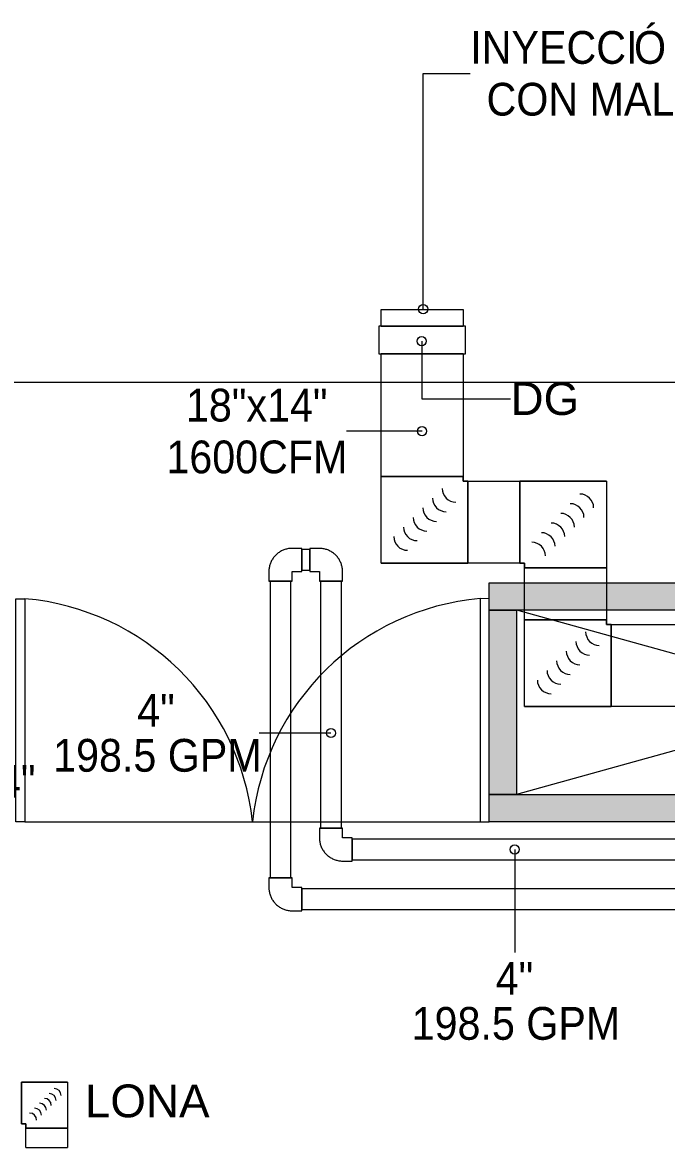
# Model space of a CAD drawing. Header units: metres. Extents: x 31.9 to 125.9, y -29 to 44.
# Drawn here: x 101.84 to 105.38, y -16.13 to -9.95 of the extents above; entities that cross this region are included whole.
import ezdxf

# ---------------------------------------------------------------- set-up
doc = ezdxf.new("R2010")
doc.units = ezdxf.units.M
for name, color, linetype, lineweight in [('A-GENM', 7, 'Continuous', 18), ('ARQ', 8, 'Continuous', 0), ('G-ANNO-TEXT', 7, 'Continuous', 9), ('M-HVAC-DUCT', 7, 'Continuous', 18), ('M-HVAC-DUCT-IDEN', 7, 'Continuous', 9), ('P-PIPE', 7, 'Continuous', 18), ('P-PIPE-IDEN', 7, 'Continuous', 9)]:
    doc.layers.add(name, color=color, linetype=linetype, lineweight=lineweight)
doc.styles.add('SansSerif', font='SANSS__.TTF', dxfattribs={"width": 0.9, "height": 0.18})
doc.styles.add('SansSerif_2', font='SANSS__.TTF', dxfattribs={"height": 0.18})

# ---------------------------------------------------------------- blocks, each defined once
blk = doc.blocks.new('Est etapa 3 torre')
at = {"layer": 'ARQ'}
blk.add_line((1113.6705, -6003.6738), (1145.3332, -6003.6738), dxfattribs=at)
blk = doc.blocks.new('P6-7-8')
at = {"layer": 'ARQ', "ltscale": 0.03}
h = blk.add_hatch(color=256, dxfattribs=at)
h.dxf.hatch_style = 1
h.paths.add_polyline_path([(143.989, -2853.8549), (140.3375, -2853.855), (140.3375, -2854.005), (143.989, -2854.0049)])
h.paths.add_polyline_path([(138.6866, -2855.3571), (138.6866, -2855.2071), (139.2504, -2855.2067), (139.2504, -2855.3568)])
h.paths.add_polyline_path([(140.0504, -2855.3573), (140.0504, -2855.2073), (140.7044, -2855.207), (140.7044, -2855.357)])
h.paths.add_polyline_path([(142.1381, -2855.3576), (142.1381, -2855.2075), (141.5044, -2855.207), (141.5044, -2855.357)])
h.paths.add_polyline_path([(142.2882, -2856.369), (142.1381, -2856.369), (142.1381, -2855.044), (142.2881, -2855.044)])
h.paths.add_polyline_path([(135.0455, -2856.369), (142.2882, -2856.369), (142.2882, -2856.519), (135.0455, -2856.519)])
h.paths.add_polyline_path([(140.639, -2856.3689), (140.4889, -2856.3689), (140.4889, -2855.3571), (140.6389, -2855.3571)])
h.paths.add_polyline_path([(138.9898, -2856.3688), (138.8398, -2856.3688), (138.8397, -2855.357), (138.9897, -2855.357)])
h.paths.add_polyline_path([(135.0457, -2856.369), (135.0455, -2855.3568), (135.1956, -2855.3568), (135.1957, -2856.369)])
h.paths.add_polyline_path([(135.0455, -2855.3571), (135.0455, -2855.207), (137.3866, -2855.2067), (137.3866, -2855.3568)])
at = {"layer": 'ARQ'}
for p, q in [((135.1951, -2855.3558), (138.8403, -2856.3687)), ((138.8398, -2855.3565, 2415.091), (135.1957, -2856.3685, 2415.091))]:
    blk.add_line(p, q, dxfattribs=at)
at = {"layer": 'ARQ', "ltscale": 30}
blk.add_line((132.4969, -2856.5199), (134.9948, -2856.5199), dxfattribs=at)
at = {"layer": 'ARQ'}
for points in [[(135.0455, -2855.3571), (135.0455, -2855.207), (137.3866, -2855.2067), (137.3866, -2855.3568)], [(132.4969, -2856.5199), (132.4462, -2856.519), (132.4462, -2855.2942), (132.4969, -2855.2951)], [(134.9948, -2856.5199), (135.0455, -2856.519), (135.0455, -2855.2936), (134.9948, -2855.2945)], [(135.0457, -2856.369), (135.0455, -2855.3568), (135.1956, -2855.3568), (135.1957, -2856.369)], [(135.0455, -2856.369), (142.2882, -2856.369), (142.2882, -2856.519), (135.0455, -2856.519)]]:
    blk.add_lwpolyline(points, close=True, dxfattribs=at)
for centre, radius, start, end in [((132.3763, -2856.6664), 1.3774, 6.14221, 84.97734), ((135.1153, -2856.6656), 1.3773, 95.02115, 173.88903)]:
    blk.add_arc(centre, radius, start, end, dxfattribs=at)
blk.add_blockref('Est etapa 3 torre', (-994.1638, 3149.5683), dxfattribs=at)
blk = doc.blocks.new('Elbow - PVC - AC PVC _80_-2699791-NIVEL 08')
at = {"layer": 'P-PIPE', "color": 1, "true_color": 0xff0000}
for p, q in [((-0.0643, 0.0635), (-0.1167, 0.0635)), ((-0.1167, 0.0635), (-0.1167, -0.0635)), ((-0.1167, 0.0635), (-0.1167, -0.0635)), ((-0.0635, 0.1167), (-0.0635, 0.0643)), ((0.0635, 0.1167), (-0.0635, 0.1167)), ((0.0635, 0.1167), (-0.0635, 0.1167)), ((0.0635, 0.0643), (0.0635, 0.1167)), ((-0.1167, -0.0635), (-0.0643, -0.0635))]:
    blk.add_line(p, q, dxfattribs=at)
at = {"layer": 'P-PIPE', "color": 1, "true_color": 0xff0000, "flags": 128}
for points in [[(-0.0643, -0.0635), (-0.0592, -0.0634), (-0.0541, -0.0631), (-0.049, -0.0626), (-0.0439, -0.0619), (-0.0389, -0.061), (-0.0339, -0.0598), (-0.029, -0.0585), (-0.0241, -0.057), (-0.0193, -0.0553), (-0.0145, -0.0534), (-0.0099, -0.0513), (-0.0053, -0.0491), (-0.0008, -0.0466), (0.0036, -0.044), (0.0079, -0.0412), (0.012, -0.0382), (0.0161, -0.0351), (0.02, -0.0318), (0.0237, -0.0283), (0.0274, -0.0247), (0.0309, -0.021), (0.0342, -0.0171), (0.0374, -0.0131), (0.0404, -0.009), (0.0432, -0.0048), (0.0459, -0.0004), (0.0484, 0.0041), (0.0507, 0.0086), (0.0529, 0.0133), (0.0548, 0.018), (0.0566, 0.0228), (0.0581, 0.0277), (0.0595, 0.0326), (0.0607, 0.0376), (0.0616, 0.0426), (0.0624, 0.0476), (0.063, 0.0527), (0.0633, 0.0578), (0.0635, 0.0629), (0.0635, 0.0643)], [(-0.0635, 0.0643), (-0.0635, 0.0643), (-0.0635, 0.0642), (-0.0635, 0.0642), (-0.0635, 0.0642), (-0.0635, 0.0641), (-0.0635, 0.0641), (-0.0635, 0.0641), (-0.0635, 0.064), (-0.0636, 0.064), (-0.0636, 0.064), (-0.0636, 0.064), (-0.0636, 0.0639), (-0.0636, 0.0639), (-0.0636, 0.0639), (-0.0636, 0.0638), (-0.0637, 0.0638), (-0.0637, 0.0638), (-0.0637, 0.0638), (-0.0637, 0.0637), (-0.0637, 0.0637), (-0.0638, 0.0637), (-0.0638, 0.0637), (-0.0638, 0.0637), (-0.0638, 0.0636), (-0.0639, 0.0636), (-0.0639, 0.0636), (-0.0639, 0.0636), (-0.0639, 0.0636), (-0.064, 0.0636), (-0.064, 0.0636), (-0.064, 0.0635), (-0.0641, 0.0635), (-0.0641, 0.0635), (-0.0641, 0.0635), (-0.0642, 0.0635), (-0.0642, 0.0635), (-0.0642, 0.0635), (-0.0643, 0.0635), (-0.0643, 0.0635), (-0.0643, 0.0635)]]:
    blk.add_lwpolyline(points, dxfattribs=at)
blk = doc.blocks.new('Elbow - PVC - AC PVC _80_-2700340-NIVEL 08')
at = {"layer": 'P-PIPE', "color": 1, "true_color": 0xff0000}
for p, q in [((-0.0643, 0.0635), (-0.1167, 0.0635)), ((-0.1167, 0.0635), (-0.1167, -0.0635)), ((-0.1167, 0.0635), (-0.1167, -0.0635)), ((-0.0635, 0.1167), (-0.0635, 0.0643)), ((0.0635, 0.1167), (-0.0635, 0.1167)), ((0.0635, 0.1167), (-0.0635, 0.1167)), ((0.0635, 0.0643), (0.0635, 0.1167)), ((-0.1167, -0.0635), (-0.0643, -0.0635))]:
    blk.add_line(p, q, dxfattribs=at)
at = {"layer": 'P-PIPE', "color": 1, "true_color": 0xff0000, "flags": 128}
for points in [[(-0.0643, -0.0635), (-0.0592, -0.0634), (-0.0541, -0.0631), (-0.049, -0.0626), (-0.0439, -0.0619), (-0.0389, -0.061), (-0.0339, -0.0598), (-0.029, -0.0585), (-0.0241, -0.057), (-0.0193, -0.0553), (-0.0145, -0.0534), (-0.0099, -0.0513), (-0.0053, -0.0491), (-0.0008, -0.0466), (0.0036, -0.044), (0.0079, -0.0412), (0.012, -0.0382), (0.0161, -0.0351), (0.02, -0.0318), (0.0237, -0.0283), (0.0274, -0.0247), (0.0309, -0.021), (0.0342, -0.0171), (0.0374, -0.0131), (0.0404, -0.009), (0.0432, -0.0048), (0.0459, -0.0004), (0.0484, 0.0041), (0.0507, 0.0086), (0.0529, 0.0133), (0.0548, 0.018), (0.0566, 0.0228), (0.0581, 0.0277), (0.0595, 0.0326), (0.0607, 0.0376), (0.0616, 0.0426), (0.0624, 0.0476), (0.063, 0.0527), (0.0633, 0.0578), (0.0635, 0.0629), (0.0635, 0.0643)], [(-0.0635, 0.0643), (-0.0635, 0.0643), (-0.0635, 0.0642), (-0.0635, 0.0642), (-0.0635, 0.0642), (-0.0635, 0.0641), (-0.0635, 0.0641), (-0.0635, 0.0641), (-0.0635, 0.064), (-0.0636, 0.064), (-0.0636, 0.064), (-0.0636, 0.064), (-0.0636, 0.0639), (-0.0636, 0.0639), (-0.0636, 0.0639), (-0.0636, 0.0638), (-0.0637, 0.0638), (-0.0637, 0.0638), (-0.0637, 0.0638), (-0.0637, 0.0637), (-0.0637, 0.0637), (-0.0638, 0.0637), (-0.0638, 0.0637), (-0.0638, 0.0637), (-0.0638, 0.0636), (-0.0639, 0.0636), (-0.0639, 0.0636), (-0.0639, 0.0636), (-0.0639, 0.0636), (-0.064, 0.0636), (-0.064, 0.0636), (-0.064, 0.0635), (-0.0641, 0.0635), (-0.0641, 0.0635), (-0.0641, 0.0635), (-0.0642, 0.0635), (-0.0642, 0.0635), (-0.0642, 0.0635), (-0.0643, 0.0635), (-0.0643, 0.0635), (-0.0643, 0.0635)]]:
    blk.add_lwpolyline(points, dxfattribs=at)
blk = doc.blocks.new('Elbow - PVC - AC PVC _80_-2700125-NIVEL 08')
at = {"layer": 'P-PIPE', "color": 11, "true_color": 0xff8080}
for p, q in [((60.3812, -12.8357), (60.3288, -12.8357)), ((60.3812, -12.9627), (60.3812, -12.8357)), ((60.3812, -12.9627), (60.3812, -12.8357)), ((60.201, -12.9635), (60.201, -13.0159)), ((60.328, -13.0159), (60.328, -12.9635)), ((60.3288, -12.9627), (60.3812, -12.9627))]:
    blk.add_line(p, q, dxfattribs=at)
at = {"layer": 'P-PIPE', "color": 11, "true_color": 0xff8080, "flags": 128}
blk.add_lwpolyline([(60.3288, -12.8357), (60.3237, -12.8358), (60.3186, -12.8361), (60.3135, -12.8366), (60.3084, -12.8373), (60.3034, -12.8382), (60.2984, -12.8394), (60.2935, -12.8407), (60.2886, -12.8422), (60.2838, -12.8439), (60.279, -12.8458), (60.2744, -12.8479), (60.2698, -12.8501), (60.2653, -12.8526), (60.2609, -12.8552), (60.2566, -12.858), (60.2525, -12.861), (60.2484, -12.8641), (60.2445, -12.8674), (60.2407, -12.8709), (60.2371, -12.8745), (60.2336, -12.8782), (60.2303, -12.8821), (60.2271, -12.8861), (60.2241, -12.8902), (60.2213, -12.8944), (60.2186, -12.8988), (60.2161, -12.9033), (60.2138, -12.9078), (60.2116, -12.9125), (60.2097, -12.9172), (60.2079, -12.922), (60.2064, -12.9269), (60.205, -12.9318), (60.2038, -12.9368), (60.2029, -12.9418), (60.2021, -12.9468), (60.2015, -12.9519), (60.2012, -12.957), (60.201, -12.9621), (60.201, -12.9635)], dxfattribs=at)
at = {"layer": 'P-PIPE', "color": 11, "true_color": 0xff8080}
for start_param, end_param in [(0, 3.141593), (3.141593, 6.283185)]:
    blk.add_ellipse((60.2645, -13.0159), major_axis=(-0.0635, 0), ratio=0.000005, start_param=start_param, end_param=end_param, dxfattribs=at)
blk = doc.blocks.new('Elbow - PVC - AC PVC _80_-2698112-NIVEL 08')
at = {"layer": 'P-PIPE', "color": 11, "true_color": 0xff8080}
for p, q in [((60.201, -14.6459), (60.201, -14.6983)), ((60.328, -14.6983), (60.328, -14.6459)), ((60.3812, -14.6991), (60.3288, -14.6991)), ((60.3812, -14.8261), (60.3812, -14.6991)), ((60.3812, -14.8261), (60.3812, -14.6991)), ((60.3288, -14.8261), (60.3812, -14.8261))]:
    blk.add_line(p, q, dxfattribs=at)
at = {"layer": 'P-PIPE', "color": 11, "true_color": 0xff8080, "flags": 128}
blk.add_lwpolyline([(60.201, -14.6983), (60.2011, -14.7034), (60.2014, -14.7085), (60.2019, -14.7136), (60.2026, -14.7187), (60.2035, -14.7237), (60.2047, -14.7287), (60.206, -14.7336), (60.2075, -14.7385), (60.2092, -14.7433), (60.2111, -14.7481), (60.2132, -14.7527), (60.2154, -14.7573), (60.2179, -14.7618), (60.2205, -14.7662), (60.2233, -14.7705), (60.2263, -14.7746), (60.2294, -14.7787), (60.2327, -14.7826), (60.2362, -14.7864), (60.2398, -14.79), (60.2435, -14.7935), (60.2474, -14.7968), (60.2514, -14.8), (60.2555, -14.803), (60.2597, -14.8059), (60.2641, -14.8085), (60.2686, -14.811), (60.2731, -14.8133), (60.2778, -14.8155), (60.2825, -14.8174), (60.2873, -14.8192), (60.2921, -14.8207), (60.2971, -14.8221), (60.302, -14.8233), (60.3071, -14.8243), (60.3121, -14.825), (60.3172, -14.8256), (60.3223, -14.8259), (60.3274, -14.8261), (60.3288, -14.8261)], dxfattribs=at)
at = {"layer": 'P-PIPE', "color": 11, "true_color": 0xff8080}
for start_param, end_param in [(3.141593, 6.283185), (0, 3.141593)]:
    blk.add_ellipse((60.2645, -14.6459), major_axis=(-0.0635, 0), ratio=0.000005, start_param=start_param, end_param=end_param, dxfattribs=at)
blk = doc.blocks.new('Rectangular Elbow - Mitered - Single Thickness Vanes - LAMINA-V195-NIVEL 08')
at = {"layer": 'A-GENM', "color": 3, "true_color": 0x00ff00}
for centre in [(59.0223, -15.8407), (59.0223, -15.8407), (58.9684, -15.8946), (58.9684, -15.8946), (58.9953, -15.8676), (58.9953, -15.8676), (58.8876, -15.9754), (58.8876, -15.9754), (58.9145, -15.9485), (58.9145, -15.9485), (58.9415, -15.9215), (58.9415, -15.9215)]:
    blk.add_arc(centre, 0.0381, 360, 90, dxfattribs=at)
at = {"layer": 'M-HVAC-DUCT', "color": 3, "true_color": 0x00ff00}
for p, q in [((59.0962, -15.7668), (58.8422, -15.7668)), ((58.8422, -15.7668), (58.8422, -15.9954)), ((58.8422, -15.9954), (58.8422, -15.7668)), ((58.8422, -15.7668), (59.0962, -15.7668)), ((59.0962, -15.7668), (59.0962, -16.0208)), ((59.0962, -15.7668), (59.0962, -16.0208)), ((58.8676, -15.9954), (58.8422, -15.9954)), ((58.8422, -15.9954), (58.8676, -15.9954)), ((58.8676, -16.0208), (58.8676, -15.9954)), ((58.8676, -15.9954), (58.8676, -16.0208)), ((58.8676, -16.0208), (59.0962, -16.0208)), ((59.0962, -16.0208), (58.8676, -16.0208))]:
    blk.add_line(p, q, dxfattribs=at)
blk = doc.blocks.new('Rectangular Elbow - Mitered - Single Thickness Vanes - LAMINA-2840884-NIVEL 08')
at = {"layer": 'A-GENM', "color": 4, "true_color": 0x00ffff}
for centre in [(-0.1856, 0.1856), (-0.1856, 0.1856), (-0.1326, 0.1326), (-0.1326, 0.1326), (-0.0795, 0.0795), (-0.0795, 0.0795), (-0.0265, 0.0265), (-0.0265, 0.0265), (0.0265, -0.0265), (0.0265, -0.0265), (0.0795, -0.0795), (0.0795, -0.0795)]:
    blk.add_arc(centre, 0.075, 270, 360, dxfattribs=at)
at = {"layer": 'M-HVAC-DUCT', "color": 4, "true_color": 0x00ffff}
for p, q in [((-0.225, 0.225), (-0.225, 0.2504)), ((0.225, 0.2504), (-0.225, 0.2504)), ((-0.225, 0.2504), (0.225, 0.2504)), ((-0.225, 0.2504), (-0.225, 0.225)), ((0.225, -0.225), (0.225, 0.2504)), ((0.225, 0.2504), (0.225, -0.225)), ((-0.2504, 0.225), (-0.2504, -0.225)), ((-0.2504, -0.225), (-0.2504, 0.225)), ((-0.2504, 0.225), (-0.225, 0.225)), ((-0.225, 0.225), (-0.2504, 0.225)), ((0.225, -0.225), (-0.2504, -0.225)), ((0.225, -0.225), (-0.2504, -0.225))]:
    blk.add_line(p, q, dxfattribs=at)
blk = doc.blocks.new('Damper de gravedad- Rectangular - Simple - Standard-2843275-NIVEL 08')
at = {"layer": 'M-HVAC-DUCT', "color": 4, "true_color": 0x00ffff}
for p, q in [((-0.0762, -0.237744), (-0.0762, 0.237744)), ((-0.0762, 0.237744), (0.0762, 0.237744)), ((0.0762, 0.237744), (0.0762, -0.237744)), ((0.0762, -0.237744), (-0.0762, -0.237744))]:
    blk.add_line(p, q, dxfattribs=at)
blk = doc.blocks.new('M_Rectangular Transition - Angle - 30 LAMINA-2843284-NIVEL 08')
at = {"layer": 'M-HVAC-DUCT', "color": 4, "true_color": 0x00ffff}
for p, q in [((0, 0.225), (0, -0.225)), ((0, 0.225), (0.0002, 0.225)), ((0, 0.225), (0.0002, 0.225)), ((0, -0.225), (0, 0.225)), ((0.0002, -0.225), (0.0002, 0.225)), ((0.0002, 0.225), (0.0002, -0.225)), ((0, -0.225), (0.0002, -0.225)), ((0.0002, -0.225), (0, -0.225))]:
    blk.add_line(p, q, dxfattribs=at)

msp = doc.modelspace()

# ---------------------------------------------------------------- linework, layer by layer
at = {"layer": 'G-ANNO-TEXT'}
for p, q in [((104.0431, -10.2277), (104.3018, -10.2277)), ((104.0431, -11.5223), (104.0431, -10.2277))]:
    msp.add_line(p, q, dxfattribs=at)
msp.add_circle((104.0431, -11.5223), 0.025, dxfattribs=at)
at = {"layer": 'M-HVAC-DUCT', "color": 4, "true_color": 0x00ffff}
for p, q in [((103.8121, -11.5236), (104.2621, -11.5236)), ((103.8121, -11.6153), (103.8121, -11.5236)), ((104.2621, -11.5236), (104.2621, -11.6153)), ((103.8121, -11.6153), (104.2621, -11.6153)), ((103.8121, -11.768), (104.2621, -11.768)), ((103.8121, -12.4416), (103.8121, -11.768)), ((104.2621, -11.768), (104.2621, -12.4416)), ((103.8121, -12.4416), (104.2621, -12.4416)), ((104.2875, -12.917), (104.2875, -12.467)), ((104.2875, -12.467), (104.5741, -12.467)), ((104.5741, -12.917), (104.5741, -12.467)), ((104.5741, -12.917), (104.2875, -12.917)), ((104.5995, -12.9424), (105.0495, -12.9424)), ((104.5995, -13.229), (104.5995, -12.9424)), ((105.0495, -12.9424), (105.0495, -13.229)), ((104.5995, -13.229), (105.0495, -13.229)), ((105.0749, -13.7044), (105.0749, -13.2544)), ((105.0749, -13.2544), (107.6856, -13.2544)), ((107.6856, -13.7044), (105.0749, -13.7044))]:
    msp.add_line(p, q, dxfattribs=at)
at = {"layer": 'M-HVAC-DUCT', "color": 3, "true_color": 0x00ff00}
for p, q in [((101.8629, -16.0208), (102.0915, -16.0208)), ((101.8629, -16.1261), (101.8629, -16.0208)), ((102.0915, -16.0208), (102.0915, -16.1261)), ((101.8629, -16.1261), (102.0915, -16.1261))]:
    msp.add_line(p, q, dxfattribs=at)
at = {"layer": 'M-HVAC-DUCT-IDEN'}
for p, q in [((104.0355, -11.698), (104.0355, -12.0142)), ((104.0355, -12.0142), (104.5227, -12.0142)), ((104.0371, -12.1921), (103.622, -12.1921))]:
    msp.add_line(p, q, dxfattribs=at)
for centre in [(104.0355, -11.698), (104.0371, -12.1921)]:
    msp.add_circle(centre, 0.025, dxfattribs=at)
at = {"layer": 'P-PIPE', "color": 1, "true_color": 0xff0000}
for p, q in [((103.4205, -12.842), (103.3766, -12.842)), ((103.3766, -12.842), (103.3766, -12.9563)), ((103.4205, -12.9563), (103.4205, -12.842)), ((103.3766, -12.9563), (103.4205, -12.9563)), ((103.48, -13.0159), (103.48, -14.3728)), ((103.5943, -13.0159), (103.48, -13.0159)), ((103.5943, -14.3728), (103.5943, -13.0159)), ((103.48, -14.3728), (103.5943, -14.3728)), ((106.3509, -14.4324), (103.6539, -14.4324)), ((103.6539, -14.5467), (106.3509, -14.5467))]:
    msp.add_line(p, q, dxfattribs=at)
at = {"layer": 'P-PIPE', "color": 11, "true_color": 0xff8080}
for p, q in [((103.2027, -13.0159), (103.2027, -14.6459)), ((103.317, -14.6459), (103.317, -13.0159)), ((106.3509, -14.7055), (103.3766, -14.7055)), ((103.3766, -14.7055), (103.3766, -14.8198)), ((103.3766, -14.8198), (106.3509, -14.8198))]:
    msp.add_line(p, q, dxfattribs=at)
at = {"layer": 'P-PIPE', "color": 1, "true_color": 0xff0000, "flags": 128}
for points in [[(103.6539, -14.4324), (103.6539, -14.4343), (103.6539, -14.44), (103.6539, -14.4491), (103.6539, -14.461), (103.6539, -14.4748), (103.6539, -14.4895)], [(103.6539, -14.4895), (103.6539, -14.4748), (103.6539, -14.461), (103.6539, -14.4491), (103.6539, -14.44), (103.6539, -14.4343), (103.6539, -14.4324)], [(103.6539, -14.4895), (103.6539, -14.5043), (103.6539, -14.5181), (103.6539, -14.53), (103.6539, -14.539), (103.6539, -14.5447), (103.6539, -14.5467)], [(103.6539, -14.5467), (103.6539, -14.5447), (103.6539, -14.539), (103.6539, -14.53), (103.6539, -14.5181), (103.6539, -14.5043), (103.6539, -14.4895)]]:
    msp.add_lwpolyline(points, dxfattribs=at)
at = {"layer": 'P-PIPE', "color": 11, "true_color": 0xff8080}
for centre, major_axis, start_param, end_param in [((103.2599, -13.0159), (-0.0572, 0), 4.712389, 6.283185), ((103.2599, -13.0159), (-0.0572, 0), 0, 1.570796), ((103.2599, -13.0159), (-0.0572, 0), 3.141593, 4.712389), ((103.2599, -13.0159), (-0.0572, 0), 1.570796, 3.141593), ((103.2599, -14.6459), (-0.0571, 0), 0, 1.570796), ((103.2599, -14.6459), (-0.0571, 0), 4.712389, 6.283185), ((103.2599, -14.6459), (-0.0572, 0), 1.570796, 3.141593), ((103.2599, -14.6459), (-0.0572, 0), 3.141593, 4.712389)]:
    msp.add_ellipse(centre, major_axis=major_axis, ratio=0.000003, start_param=start_param, end_param=end_param, dxfattribs=at)
at = {"layer": 'P-PIPE-IDEN'}
for p, q in [((103.5372, -13.8499), (103.1435, -13.8499)), ((104.5458, -14.4895), (104.5458, -15.0561))]:
    msp.add_line(p, q, dxfattribs=at)
for centre in [(103.5372, -13.8499), (104.5458, -14.4895)]:
    msp.add_circle(centre, 0.025, dxfattribs=at)

# ---------------------------------------------------------------- block references
at = {"layer": 'ARQ', "linetype": 'Continuous'}
msp.add_blockref('P6-7-8', (-30.6394, 2842.1819), dxfattribs=at)
at = {"layer": 'M-HVAC-DUCT', "color": 4, "true_color": 0x00ffff, "extrusion": (0, 0, -1), "rotation": 270}
msp.add_blockref('Damper de gravedad- Rectangular - Simple - Standard-2843275-NIVEL 08', (-104.0371, -11.6916), dxfattribs=at)
at = {"layer": 'M-HVAC-DUCT', "color": 4, "true_color": 0x00ffff}
for name, p, rotation in [('M_Rectangular Transition - Angle - 30 LAMINA-2843284-NIVEL 08', (104.0371, -11.6154), 90), ('M_Rectangular Transition - Angle - 30 LAMINA-2843284-NIVEL 08', (104.0371, -11.7678), 270), ('Rectangular Elbow - Mitered - Single Thickness Vanes - LAMINA-2840884-NIVEL 08', (104.0371, -12.692), 270), ('Rectangular Elbow - Mitered - Single Thickness Vanes - LAMINA-2840884-NIVEL 08', (104.8245, -12.692), 90), ('Rectangular Elbow - Mitered - Single Thickness Vanes - LAMINA-2840884-NIVEL 08', (104.8245, -13.4794), 270)]:
    msp.add_blockref(name, p, dxfattribs=dict(at, rotation=rotation))
at = {"layer": 'M-HVAC-DUCT', "color": 3, "true_color": 0x00ff00}
msp.add_blockref('Rectangular Elbow - Mitered - Single Thickness Vanes - LAMINA-V195-NIVEL 08', (42.9954, 0), dxfattribs=at)
at = {"layer": 'P-PIPE', "color": 11, "true_color": 0xff8080}
for name in ['Elbow - PVC - AC PVC _80_-2700125-NIVEL 08', 'Elbow - PVC - AC PVC _80_-2698112-NIVEL 08']:
    msp.add_blockref(name, (42.9954, 0), dxfattribs=at)
at = {"layer": 'P-PIPE', "color": 1, "true_color": 0xff0000}
for name, p, rotation in [('Elbow - PVC - AC PVC _80_-2700340-NIVEL 08', (103.5372, -12.8992), 90.00000639118218), ('Elbow - PVC - AC PVC _80_-2699791-NIVEL 08', (103.5372, -14.4895), 269.9999992545563)]:
    msp.add_blockref(name, p, dxfattribs=dict(at, rotation=rotation))

# ---------------------------------------------------------------- texts
at = {"layer": 'G-ANNO-TEXT', "char_height": 0.18, "attachment_point": 1, "style": 'SansSerif'}
for s, insert, width in [('INYECCI', (104.3018, -9.9947), 1.089493), ('Ó', (105.2007, -9.9947), 0.20924), ('CON MALLA DE PROTECCI', (104.3911, -10.2791), 3.470505)]:
    msp.add_mtext(s, dxfattribs=dict(at, insert=insert, width=width))
at = {"layer": 'M-HVAC-DUCT-IDEN', "char_height": 0.18, "attachment_point": 1}
for s, insert, width, style in [('DG', (104.5227, -11.9232), 0.448945, 'SansSerif_2'), ('18"x14"', (102.741, -11.9591), 0.930759, 'SansSerif'), ('1600CFM', (102.6338, -12.2436), 1.190506, 'SansSerif'), ('8"x4"', (101.3899, -14.0255), 0.627721, 'SansSerif'), ('LONA', (102.1862, -15.7802), 0.817721, 'SansSerif_2')]:
    msp.add_mtext(s, dxfattribs=dict(at, insert=insert, width=width, style=style))
at = {"layer": 'P-PIPE-IDEN', "char_height": 0.18, "attachment_point": 1, "style": 'SansSerif'}
for s, insert, width in [('4"', (102.4735, -13.6355), 0.245316), ('198.5 GPM', (102.0122, -13.8824), 1.36367), ('4"', (104.4414, -15.1076), 0.245316), ('198.5 GPM', (103.9801, -15.3545), 1.36367)]:
    msp.add_mtext(s, dxfattribs=dict(at, insert=insert, width=width))

doc.saveas('drawing.dxf')
